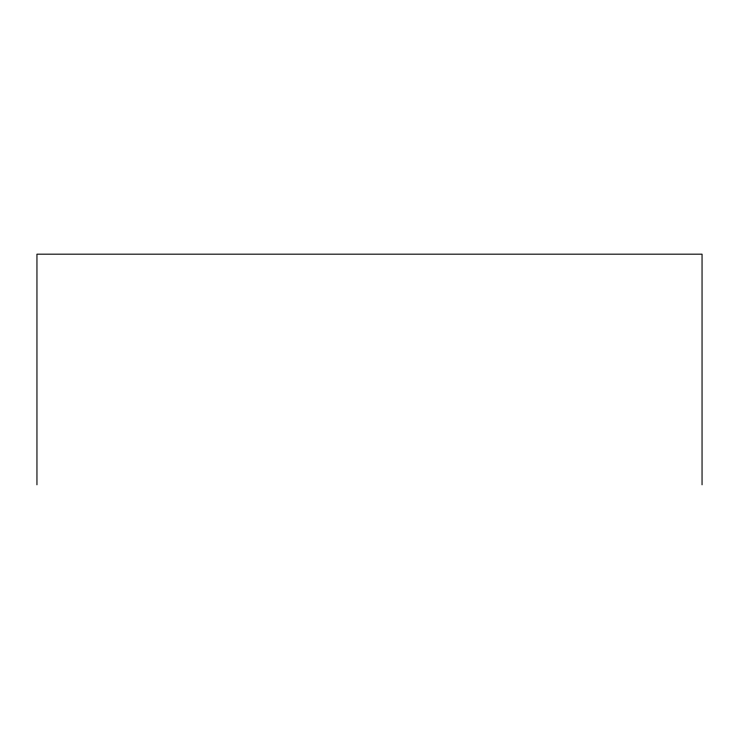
<?xml version="1.0" encoding="UTF-8"?>
<svg xmlns="http://www.w3.org/2000/svg" width="739" height="739" viewBox="0 0 739 739"><rect width="100%" height="100%" fill="white"/><g stroke="black" fill="none" stroke-linecap="round" stroke-linejoin="round"><path stroke-width="1.11" d="M702.05 484.821L702.05 254.179L36.95 254.179L36.95 484.821"/></g></svg>
